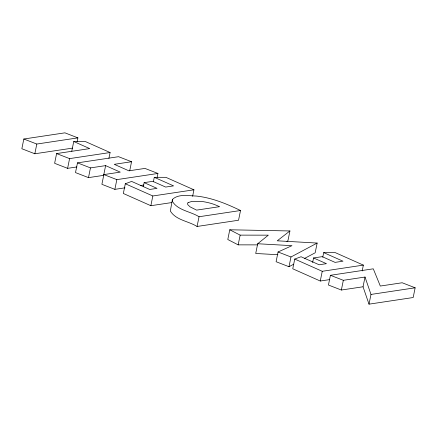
<?xml version="1.0" encoding="UTF-8"?>
<svg xmlns="http://www.w3.org/2000/svg" width="437" height="437" viewBox="0 0 437 437"><rect width="100%" height="100%" fill="white"/><g stroke="black" fill="none" stroke-linecap="round" stroke-linejoin="round"><path stroke-width="0.66" d="M172.413 199.447L172.309 201.282C177.799 210.476 190.636 211.415 199.048 216.741L240.525 210.508L238.547 220.237L197.065 226.47C188.653 221.144 175.821 220.204 170.332 211.011L172.413 199.447C178.509 193.596 188.533 195.863 196.235 196.044C211.863 197.693 226.492 203.762 240.525 210.508M77.109 141.768L77.901 137.874L64.916 132.837L23.827 139.01L21.85 148.738L34.829 153.775L72.553 148.11M34.829 153.775L36.806 144.046L77.901 137.874M71.761 151.229L73.744 141.501L89.716 148.602L56.597 153.578L54.62 163.307L67.604 168.343L76.901 166.945M67.604 168.343L69.581 158.615L110.097 152.529L108.911 158.363M129.707 170.807L131.553 161.728L118.574 156.692L77.486 162.864L75.503 172.593L88.487 177.63L103.645 175.352L105.623 165.623L120.257 172.129L103.864 174.592L101.887 184.321L114.865 189.358L124.971 187.839M88.487 177.63L90.464 167.901L105.623 165.623M114.865 189.358L116.843 179.629L157.937 173.456L157.145 177.346M143.352 186.528L144.144 182.639L157.02 188.363L149.711 189.461L131.63 181.421L125.315 183.753L123.338 193.482L150.847 205.707L171.746 202.571M153.36 181.847L154.283 177.307L165.874 177.324L193.946 189.805L192.624 196.289M150.847 205.707L152.83 195.978L193.946 189.805M197.065 226.47L199.048 216.741M286.891 241.508L287.945 240.683L289.928 230.955L229.769 229.786L227.792 239.514L238.165 244.857L257.628 244.878M238.165 244.857L240.148 235.128L229.769 229.786M240.148 235.128L268.329 235.161L257.693 243.748L255.716 253.476L277.888 254.722M257.693 243.748L291.965 245.67L278.063 251.985L276.086 261.714L288.994 266.717L293.757 264.188M288.994 266.717L290.976 256.989L317.153 243.059L315.175 252.788L304.463 258.486M312.635 262.49L313.558 257.95L326.439 263.675L319.13 264.773L301.044 256.738L294.735 259.065L292.757 268.793L320.266 281.024L329.7 279.604M322.779 257.158L323.702 252.619L335.288 252.635L363.36 265.117L362.175 270.956M320.266 281.024L322.244 271.295L363.36 265.117M330.421 275.299L328.444 285.028L341.352 290.031L363.038 286.776L365.015 277.047L343.335 280.303L330.421 275.299L373.285 268.815L380.316 286.044L402.171 282.761L415.15 287.797L413.173 297.526L369.008 304.163L363.038 286.776M341.352 290.031L343.335 280.303M369.008 304.163L370.986 294.434L365.015 277.047M289.928 230.955L277.244 240.809L317.153 243.059M131.553 161.728L114.259 164.323L128.893 170.829L144.958 168.414L157.937 173.456M144.144 182.639L152.775 181.339L165.656 187.069L173.565 185.878L154.283 177.307M140.463 185.512L143.833 185.004M313.558 257.95L322.195 256.656L335.07 262.38L342.979 261.189L323.702 252.619M370.986 294.434L415.15 287.797M73.744 141.501L85.472 141.583L110.097 152.529M23.827 139.01L36.806 144.046M56.597 153.578L69.581 158.615M77.486 162.864L90.464 167.901M103.864 174.592L116.843 179.629M278.063 251.985L290.976 256.989M125.315 183.753L152.83 195.978M294.735 259.065L322.244 271.295M188.068 202.648L187.495 203.609L187.872 204.778L190.155 206.892L196.595 210.121L219.603 206.668L214.622 204.571A18.616 5.288 11.5 0 0 200.998 201.353L192.04 201.348L188.068 202.648"/></g></svg>
